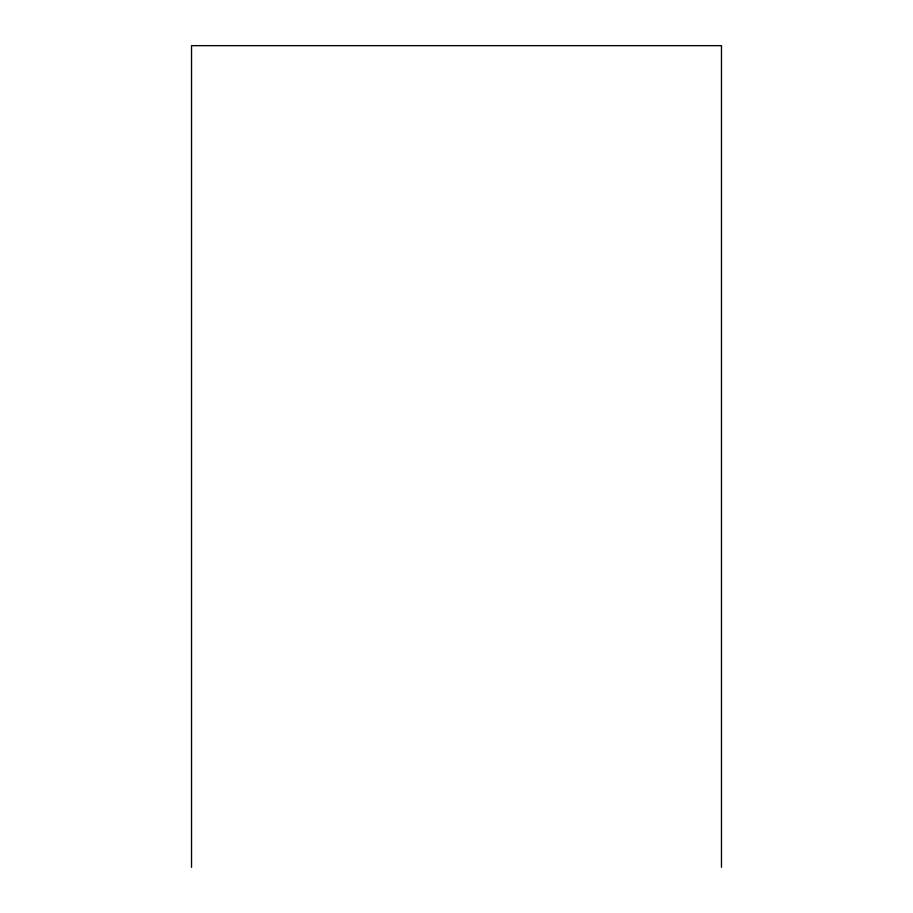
<?xml version="1.0" encoding="UTF-8"?>
<svg xmlns="http://www.w3.org/2000/svg" width="913" height="913" viewBox="0 0 913 913"><rect width="100%" height="100%" fill="white"/><g stroke="black" fill="none" stroke-linecap="round" stroke-linejoin="round"><path stroke-width="1.37" d="M721.475 867.35L721.475 45.65L191.525 45.65L191.525 867.35"/></g></svg>
